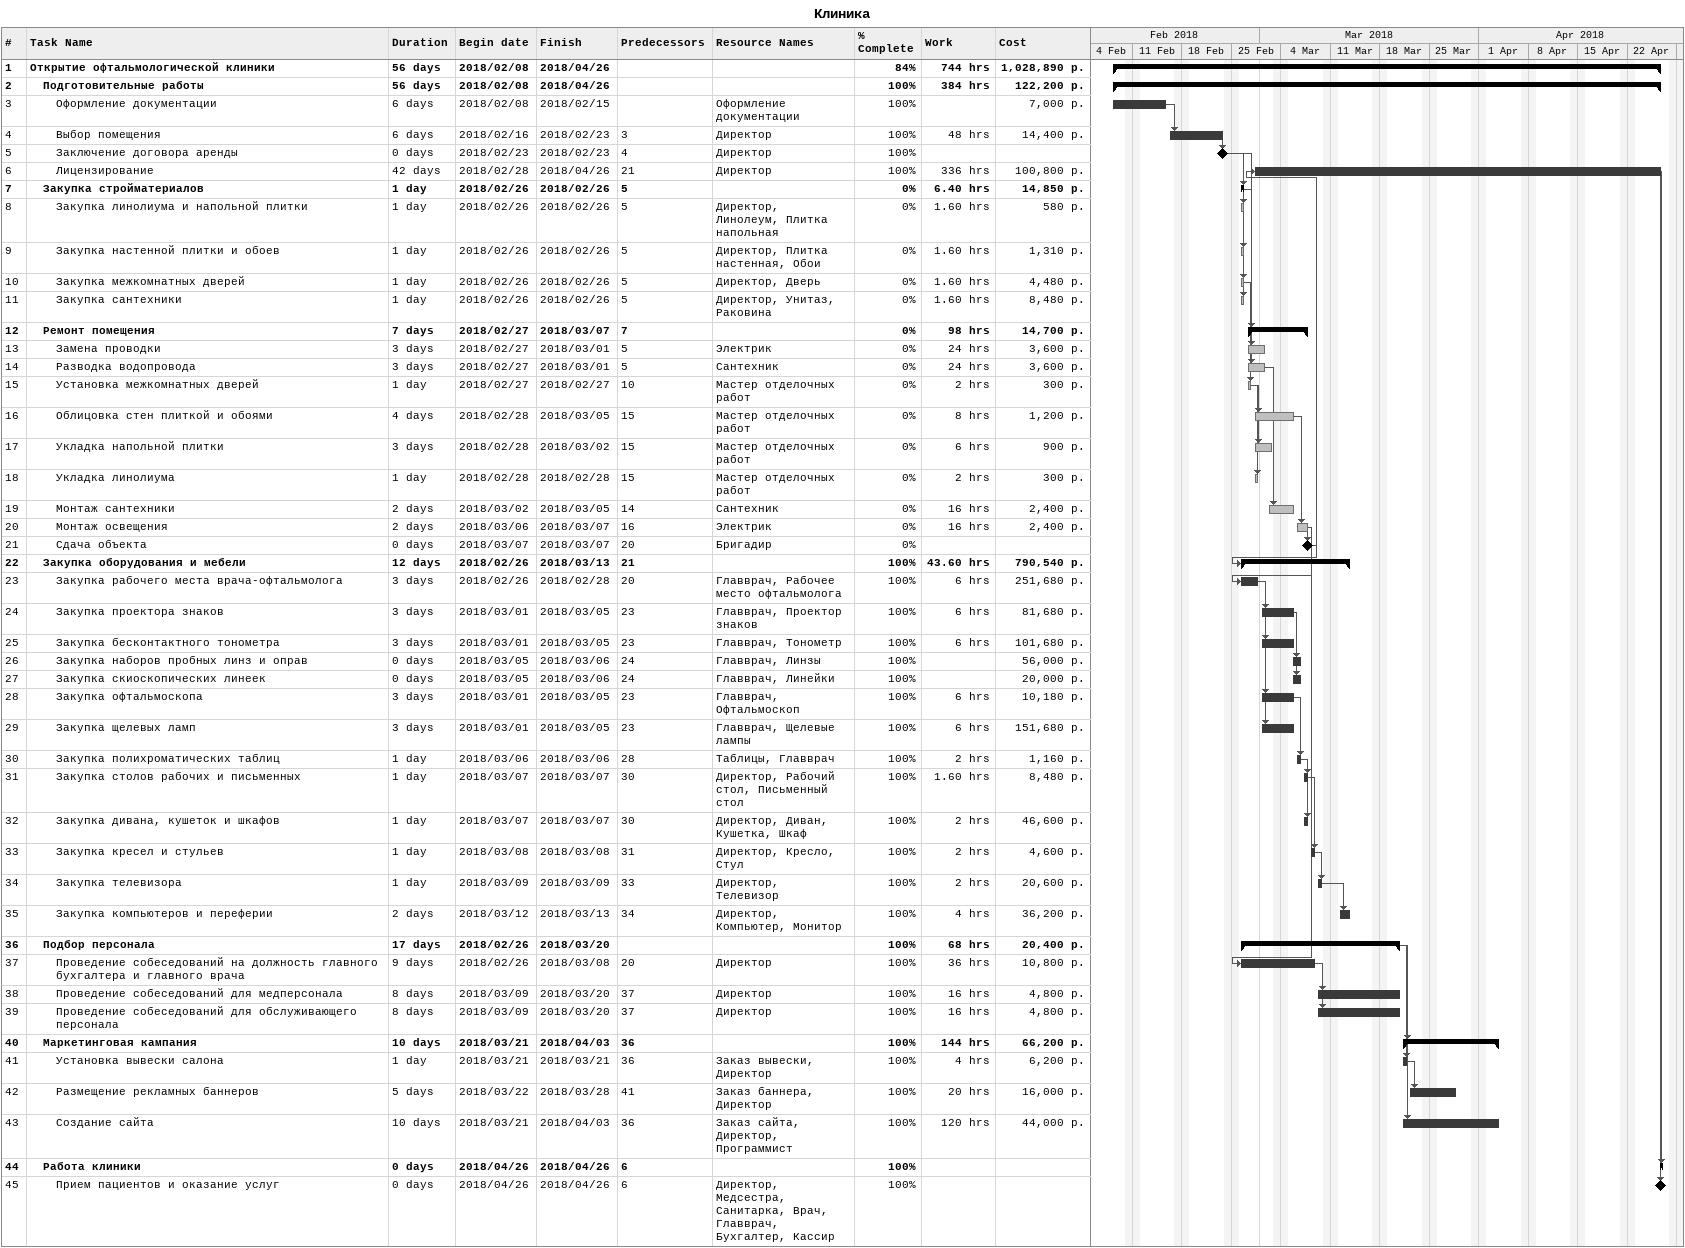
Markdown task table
Клиника

| ID | Level | Task | Duration | Start | Finish | Predecessors | Resources | % complete | Work (h) | Cost (р.) |
|---|---|---|---|---|---|---|---|---|---|---|
| 1 | 1 | **Открытие офтальмологической клиники** | 56d | 2018-02-08 | 2018-04-26 |  |  | 84 | 744 | 1028890 |
| 2 | 2 | **Подготовительные работы** | 56d | 2018-02-08 | 2018-04-26 |  |  | 100 | 384 | 122200 |
| 3 | 3 | Оформление документации | 6d | 2018-02-08 | 2018-02-15 |  | Оформление документации | 100 |  | 7000 |
| 4 | 3 | Выбор помещения | 6d | 2018-02-16 | 2018-02-23 | 3 | Директор | 100 | 48 | 14400 |
| 5 | 3 | Заключение договора аренды | 0d | 2018-02-23 | 2018-02-23 | 4 | Директор | 100 |  |  |
| 6 | 3 | Лицензирование | 42d | 2018-02-28 | 2018-04-26 | 21 | Директор | 100 | 336 | 100800 |
| 7 | 2 | **Закупка стройматериалов** | 1d | 2018-02-26 | 2018-02-26 | 5 |  | 0 | 6.40 | 14850 |
| 8 | 3 | Закупка линолиума и напольной плитки | 1d | 2018-02-26 | 2018-02-26 | 5 | Директор, Линолеум, Плитка напольная | 0 | 1.60 | 580 |
| 9 | 3 | Закупка настенной плитки и обоев | 1d | 2018-02-26 | 2018-02-26 | 5 | Директор, Плитка настенная, Обои | 0 | 1.60 | 1310 |
| 10 | 3 | Закупка межкомнатных дверей | 1d | 2018-02-26 | 2018-02-26 | 5 | Директор, Дверь | 0 | 1.60 | 4480 |
| 11 | 3 | Закупка сантехники | 1d | 2018-02-26 | 2018-02-26 | 5 | Директор, Унитаз, Раковина | 0 | 1.60 | 8480 |
| 12 | 2 | **Ремонт помещения** | 7d | 2018-02-27 | 2018-03-07 | 7 |  | 0 | 98 | 14700 |
| 13 | 3 | Замена проводки | 3d | 2018-02-27 | 2018-03-01 | 5 | Электрик | 0 | 24 | 3600 |
| 14 | 3 | Разводка водопровода | 3d | 2018-02-27 | 2018-03-01 | 5 | Сантехник | 0 | 24 | 3600 |
| 15 | 3 | Установка межкомнатных дверей | 1d | 2018-02-27 | 2018-02-27 | 10 | Мастер отделочных работ | 0 | 2 | 300 |
| 16 | 3 | Облицовка стен плиткой и обоями | 4d | 2018-02-28 | 2018-03-05 | 15 | Мастер отделочных работ | 0 | 8 | 1200 |
| 17 | 3 | Укладка напольной плитки | 3d | 2018-02-28 | 2018-03-02 | 15 | Мастер отделочных работ | 0 | 6 | 900 |
| 18 | 3 | Укладка линолиума | 1d | 2018-02-28 | 2018-02-28 | 15 | Мастер отделочных работ | 0 | 2 | 300 |
| 19 | 3 | Монтаж сантехники | 2d | 2018-03-02 | 2018-03-05 | 14 | Сантехник | 0 | 16 | 2400 |
| 20 | 3 | Монтаж освещения | 2d | 2018-03-06 | 2018-03-07 | 16 | Электрик | 0 | 16 | 2400 |
| 21 | 3 | Сдача объекта | 0d | 2018-03-07 | 2018-03-07 | 20 | Бригадир | 0 |  |  |
| 22 | 2 | **Закупка оборудования и мебели** | 12d | 2018-02-26 | 2018-03-13 | 21 |  | 100 | 43.60 | 790540 |
| 23 | 3 | Закупка рабочего места врача-офтальмолога | 3d | 2018-02-26 | 2018-02-28 | 20 | Главврач, Рабочее место офтальмолога | 100 | 6 | 251680 |
| 24 | 3 | Закупка проектора знаков | 3d | 2018-03-01 | 2018-03-05 | 23 | Главврач, Проектор знаков | 100 | 6 | 81680 |
| 25 | 3 | Закупка бесконтактного тонометра | 3d | 2018-03-01 | 2018-03-05 | 23 | Главврач, Тонометр | 100 | 6 | 101680 |
| 26 | 3 | Закупка наборов пробных линз и оправ | 0d | 2018-03-05 | 2018-03-06 | 24 | Главврач, Линзы | 100 |  | 56000 |
| 27 | 3 | Закупка скиоскопических линеек | 0d | 2018-03-05 | 2018-03-06 | 24 | Главврач, Линейки | 100 |  | 20000 |
| 28 | 3 | Закупка офтальмоскопа | 3d | 2018-03-01 | 2018-03-05 | 23 | Главврач, Офтальмоскоп | 100 | 6 | 10180 |
| 29 | 3 | Закупка щелевых ламп | 3d | 2018-03-01 | 2018-03-05 | 23 | Главврач, Щелевые лампы | 100 | 6 | 151680 |
| 30 | 3 | Закупка полихроматических таблиц | 1d | 2018-03-06 | 2018-03-06 | 28 | Таблицы, Главврач | 100 | 2 | 1160 |
| 31 | 3 | Закупка столов рабочих и письменных | 1d | 2018-03-07 | 2018-03-07 | 30 | Директор, Рабочий стол, Письменный стол | 100 | 1.60 | 8480 |
| 32 | 3 | Закупка дивана, кушеток и шкафов | 1d | 2018-03-07 | 2018-03-07 | 30 | Директор, Диван, Кушетка, Шкаф | 100 | 2 | 46600 |
| 33 | 3 | Закупка кресел и стульев | 1d | 2018-03-08 | 2018-03-08 | 31 | Директор, Кресло, Стул | 100 | 2 | 4600 |
| 34 | 3 | Закупка телевизора | 1d | 2018-03-09 | 2018-03-09 | 33 | Директор, Телевизор | 100 | 2 | 20600 |
| 35 | 3 | Закупка компьютеров и переферии | 2d | 2018-03-12 | 2018-03-13 | 34 | Директор, Компьютер, Монитор | 100 | 4 | 36200 |
| 36 | 2 | **Подбор персонала** | 17d | 2018-02-26 | 2018-03-20 |  |  | 100 | 68 | 20400 |
| 37 | 3 | Проведение собеседований на должность главного бухгалтера и главного врача | 9d | 2018-02-26 | 2018-03-08 | 20 | Директор | 100 | 36 | 10800 |
| 38 | 3 | Проведение собеседований для медперсонала | 8d | 2018-03-09 | 2018-03-20 | 37 | Директор | 100 | 16 | 4800 |
| 39 | 3 | Проведение собеседований для обслуживающего персонала | 8d | 2018-03-09 | 2018-03-20 | 37 | Директор | 100 | 16 | 4800 |
| 40 | 2 | **Маркетинговая кампания** | 10d | 2018-03-21 | 2018-04-03 | 36 |  | 100 | 144 | 66200 |
| 41 | 3 | Установка вывески салона | 1d | 2018-03-21 | 2018-03-21 | 36 | Заказ вывески, Директор | 100 | 4 | 6200 |
| 42 | 3 | Размещение рекламных баннеров | 5d | 2018-03-22 | 2018-03-28 | 41 | Заказ баннера, Директор | 100 | 20 | 16000 |
| 43 | 3 | Создание сайта | 10d | 2018-03-21 | 2018-04-03 | 36 | Заказ сайта, Директор, Программист | 100 | 120 | 44000 |
| 44 | 2 | **Работа клиники** | 0d | 2018-04-26 | 2018-04-26 | 6 |  | 100 |  |  |
| 45 | 3 | Прием пациентов и оказание услуг | 0d | 2018-04-26 | 2018-04-26 | 6 | Директор, Медсестра, Санитарка, Врач, Главврач, Бухгалтер, Кассир | 100 |  |  |
